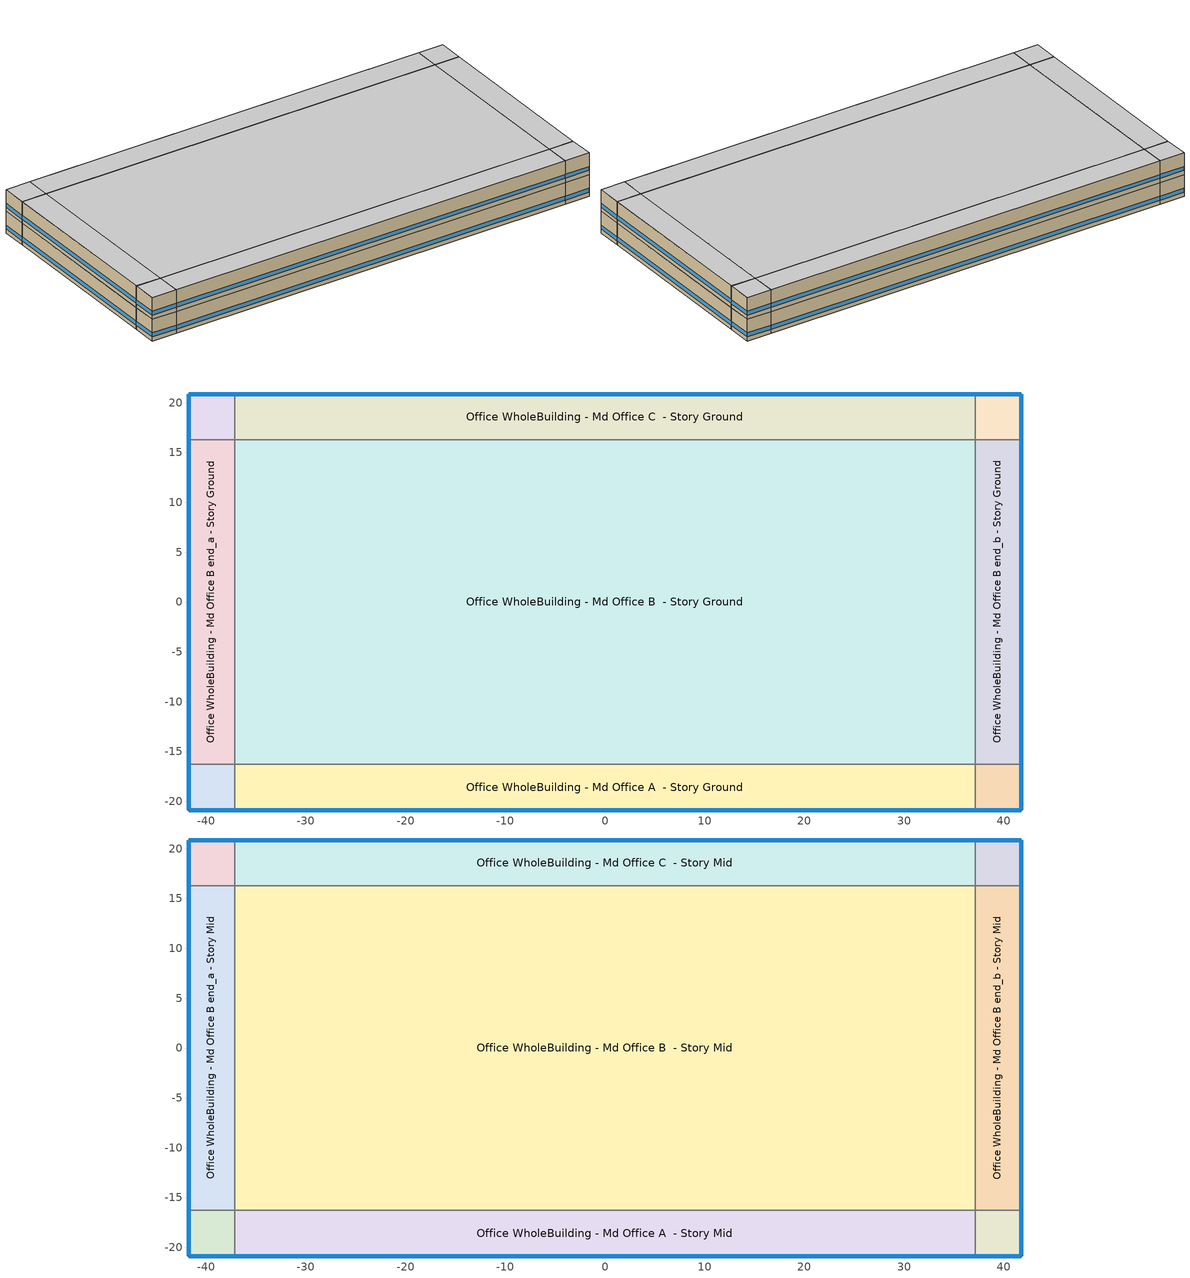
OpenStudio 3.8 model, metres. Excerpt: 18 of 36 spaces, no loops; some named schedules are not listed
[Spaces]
Office WholeBuilding - Md Office A end_a - Story Ground
 floor ground (Foundation F 126 Perim 914 Area 209): -41.74,-20.87 -41.74,-16.3 -37.16,-16.3 -37.16,-20.87 z0
 wall outside: -41.74,-16.3 -41.74,-20.87 -37.16,-20.87 z0:3.96
 wall to Office WholeBuilding - Md Office B end_a - Story Ground: -37.16,-16.3 -41.74,-16.3 z0:3.96
 wall to Office WholeBuilding - Md Office A  - Story Ground: -37.16,-20.87 -37.16,-16.3 z0:3.96
 window (Window U-0.56 SHGC 0.39): -41.74,-16.32 -41.74,-20.84 / -41.71,-20.87 -37.19,-20.87 z0.76:1.48
 ceiling adiabatic (Typical Interior Ceiling): -37.16,-20.87 -37.16,-16.3 -41.74,-16.3 -41.74,-20.87 z3.96
Office WholeBuilding - Md Office B end_a - Story Ground
 floor ground (Foundation F 126 Perim 3259 Area 14901): -41.74,-16.3 -41.74,16.3 -37.16,16.3 -37.16,-16.3 z0
 wall outside: -41.74,16.3 -41.74,-16.3 z0:3.96
 wall to Office WholeBuilding - Md Office C end_a - Story Ground: -37.16,16.3 -41.74,16.3 z0:3.96
 wall to Office WholeBuilding - Md Office B  - Story Ground: -37.16,-16.3 -37.16,16.3 z0:3.96
 window (Window U-0.56 SHGC 0.39): -41.74,16.27 -41.74,-16.27 z0.76:1.48
 ceiling adiabatic (Typical Interior Ceiling): -37.16,-16.3 -37.16,16.3 -41.74,16.3 -41.74,-16.3 z3.96
Office WholeBuilding - Md Office C end_a - Story Ground
 floor ground (Foundation F 126 Perim 914 Area 209): -41.74,16.3 -41.74,20.87 -37.16,20.87 -37.16,16.3 z0
 wall outside: -37.16,20.87 -41.74,20.87 -41.74,16.3 z0:3.96
 wall to Office WholeBuilding - Md Office C  - Story Ground: -37.16,16.3 -37.16,20.87 z0:3.96
 window (Window U-0.56 SHGC 0.39): -41.74,20.84 -41.74,16.32 / -37.19,20.87 -41.71,20.87 z0.76:1.48
 ceiling adiabatic (Typical Interior Ceiling): -37.16,16.3 -37.16,20.87 -41.74,20.87 -41.74,16.3 z3.96
Office WholeBuilding - Md Office A  - Story Ground
 floor ground (Foundation F 126 Perim 7433 Area 33983): -37.16,-20.87 -37.16,-16.3 37.16,-16.3 37.16,-20.87 z0
 wall outside: -37.16,-20.87 37.16,-20.87 z0:3.96
 wall to Office WholeBuilding - Md Office B  - Story Ground: 37.16,-16.3 -37.16,-16.3 z0:3.96
 wall to Office WholeBuilding - Md Office A end_b - Story Ground: 37.16,-20.87 37.16,-16.3 z0:3.96
 window (Window U-0.56 SHGC 0.39): -37.14,-20.87 37.14,-20.87 z0.76:1.48
 ceiling adiabatic (Typical Interior Ceiling): 37.16,-20.87 37.16,-16.3 -37.16,-16.3 -37.16,-20.87 z3.96
Office WholeBuilding - Md Office B  - Story Ground
 floor ground (Foundation F 126 Perim 0 Area 242256): -37.16,-16.3 -37.16,16.3 37.16,16.3 37.16,-16.3 z0
 wall to Office WholeBuilding - Md Office C  - Story Ground: 37.16,16.3 -37.16,16.3 z0:3.96
 wall to Office WholeBuilding - Md Office B end_b - Story Ground: 37.16,-16.3 37.16,16.3 z0:3.96
 ceiling adiabatic (Typical Interior Ceiling): 37.16,-16.3 37.16,16.3 -37.16,16.3 -37.16,-16.3 z3.96
Office WholeBuilding - Md Office C  - Story Ground
 floor ground (Foundation F 126 Perim 7433 Area 33983): -37.16,16.3 -37.16,20.87 37.16,20.87 37.16,16.3 z0
 wall outside: 37.16,20.87 -37.16,20.87 z0:3.96
 wall to Office WholeBuilding - Md Office C end_b - Story Ground: 37.16,16.3 37.16,20.87 z0:3.96
 window (Window U-0.56 SHGC 0.39): 37.14,20.87 -37.14,20.87 z0.76:1.48
 ceiling adiabatic (Typical Interior Ceiling): 37.16,16.3 37.16,20.87 -37.16,20.87 -37.16,16.3 z3.96
Office WholeBuilding - Md Office A end_b - Story Ground
 floor ground (Foundation F 126 Perim 914 Area 209): 37.16,-20.87 37.16,-16.3 41.74,-16.3 41.74,-20.87 z0
 wall outside: 37.16,-20.87 41.74,-20.87 41.74,-16.3 z0:3.96
 wall to Office WholeBuilding - Md Office B end_b - Story Ground: 41.74,-16.3 37.16,-16.3 z0:3.96
 window (Window U-0.56 SHGC 0.39): 37.19,-20.87 41.71,-20.87 / 41.74,-20.84 41.74,-16.32 z0.76:1.48
 ceiling adiabatic (Typical Interior Ceiling): 41.74,-20.87 41.74,-16.3 37.16,-16.3 37.16,-20.87 z3.96
Office WholeBuilding - Md Office B end_b - Story Ground
 floor ground (Foundation F 126 Perim 3259 Area 14901): 37.16,-16.3 37.16,16.3 41.74,16.3 41.74,-16.3 z0
 wall outside: 41.74,-16.3 41.74,16.3 z0:3.96
 wall to Office WholeBuilding - Md Office C end_b - Story Ground: 41.74,16.3 37.16,16.3 z0:3.96
 window (Window U-0.56 SHGC 0.39): 41.74,-16.27 41.74,16.27 z0.76:1.48
 ceiling adiabatic (Typical Interior Ceiling): 41.74,-16.3 41.74,16.3 37.16,16.3 37.16,-16.3 z3.96
Office WholeBuilding - Md Office C end_b - Story Ground
 floor ground (Foundation F 126 Perim 914 Area 209): 37.16,16.3 37.16,20.87 41.74,20.87 41.74,16.3 z0
 wall outside: 41.74,16.3 41.74,20.87 37.16,20.87 z0:3.96
 window (Window U-0.56 SHGC 0.39): 41.71,20.87 37.19,20.87 / 41.74,16.32 41.74,20.84 z0.76:1.48
 ceiling adiabatic (Typical Interior Ceiling): 41.74,16.3 41.74,20.87 37.16,20.87 37.16,16.3 z3.96
Office WholeBuilding - Md Office A end_a - Story Mid
 floor adiabatic (Typical Interior Floor): -41.74,-20.87 -41.74,-16.3 -37.16,-16.3 -37.16,-20.87 z3.96
 wall outside: -41.74,-16.3 -41.74,-20.87 -37.16,-20.87 z3.96:7.92
 wall to Office WholeBuilding - Md Office B end_a - Story Mid: -37.16,-16.3 -41.74,-16.3 z3.96:7.92
 wall to Office WholeBuilding - Md Office A  - Story Mid: -37.16,-20.87 -37.16,-16.3 z3.96:7.92
 window (Window U-0.56 SHGC 0.39): -41.74,-16.32 -41.74,-20.84 / -41.71,-20.87 -37.19,-20.87 z4.72:5.45
 ceiling adiabatic (Typical Interior Ceiling): -37.16,-20.87 -37.16,-16.3 -41.74,-16.3 -41.74,-20.87 z7.92
Office WholeBuilding - Md Office B end_a - Story Mid
 floor adiabatic (Typical Interior Floor): -41.74,-16.3 -41.74,16.3 -37.16,16.3 -37.16,-16.3 z3.96
 wall outside: -41.74,16.3 -41.74,-16.3 z3.96:7.92
 wall to Office WholeBuilding - Md Office C end_a - Story Mid: -37.16,16.3 -41.74,16.3 z3.96:7.92
 wall to Office WholeBuilding - Md Office B  - Story Mid: -37.16,-16.3 -37.16,16.3 z3.96:7.92
 window (Window U-0.56 SHGC 0.39): -41.74,16.27 -41.74,-16.27 z4.72:5.44
 ceiling adiabatic (Typical Interior Ceiling): -37.16,-16.3 -37.16,16.3 -41.74,16.3 -41.74,-16.3 z7.92
Office WholeBuilding - Md Office C end_a - Story Mid
 floor adiabatic (Typical Interior Floor): -41.74,16.3 -41.74,20.87 -37.16,20.87 -37.16,16.3 z3.96
 wall outside: -37.16,20.87 -41.74,20.87 -41.74,16.3 z3.96:7.92
 wall to Office WholeBuilding - Md Office C  - Story Mid: -37.16,16.3 -37.16,20.87 z3.96:7.92
 window (Window U-0.56 SHGC 0.39): -41.74,20.84 -41.74,16.32 / -37.19,20.87 -41.71,20.87 z4.72:5.45
 ceiling adiabatic (Typical Interior Ceiling): -37.16,16.3 -37.16,20.87 -41.74,20.87 -41.74,16.3 z7.92
Office WholeBuilding - Md Office A  - Story Mid
 floor adiabatic (Typical Interior Floor): -37.16,-20.87 -37.16,-16.3 37.16,-16.3 37.16,-20.87 z3.96
 wall outside: -37.16,-20.87 37.16,-20.87 z3.96:7.92
 wall to Office WholeBuilding - Md Office B  - Story Mid: 37.16,-16.3 -37.16,-16.3 z3.96:7.92
 wall to Office WholeBuilding - Md Office A end_b - Story Mid: 37.16,-20.87 37.16,-16.3 z3.96:7.92
 window (Window U-0.56 SHGC 0.39): -37.14,-20.87 37.14,-20.87 z4.72:5.44
 ceiling adiabatic (Typical Interior Ceiling): 37.16,-20.87 37.16,-16.3 -37.16,-16.3 -37.16,-20.87 z7.92
Office WholeBuilding - Md Office B  - Story Mid
 floor adiabatic (Typical Interior Floor): -37.16,-16.3 -37.16,16.3 37.16,16.3 37.16,-16.3 z3.96
 wall to Office WholeBuilding - Md Office C  - Story Mid: 37.16,16.3 -37.16,16.3 z3.96:7.92
 wall to Office WholeBuilding - Md Office B end_b - Story Mid: 37.16,-16.3 37.16,16.3 z3.96:7.92
 ceiling adiabatic (Typical Interior Ceiling): 37.16,-16.3 37.16,16.3 -37.16,16.3 -37.16,-16.3 z7.92
Office WholeBuilding - Md Office C  - Story Mid
 floor adiabatic (Typical Interior Floor): -37.16,16.3 -37.16,20.87 37.16,20.87 37.16,16.3 z3.96
 wall outside: 37.16,20.87 -37.16,20.87 z3.96:7.92
 wall to Office WholeBuilding - Md Office C end_b - Story Mid: 37.16,16.3 37.16,20.87 z3.96:7.92
 window (Window U-0.56 SHGC 0.39): 37.14,20.87 -37.14,20.87 z4.72:5.44
 ceiling adiabatic (Typical Interior Ceiling): 37.16,16.3 37.16,20.87 -37.16,20.87 -37.16,16.3 z7.92
Office WholeBuilding - Md Office A end_b - Story Mid
 floor adiabatic (Typical Interior Floor): 37.16,-20.87 37.16,-16.3 41.74,-16.3 41.74,-20.87 z3.96
 wall outside: 37.16,-20.87 41.74,-20.87 41.74,-16.3 z3.96:7.92
 wall to Office WholeBuilding - Md Office B end_b - Story Mid: 41.74,-16.3 37.16,-16.3 z3.96:7.92
 window (Window U-0.56 SHGC 0.39): 37.19,-20.87 41.71,-20.87 / 41.74,-20.84 41.74,-16.32 z4.72:5.45
 ceiling adiabatic (Typical Interior Ceiling): 41.74,-20.87 41.74,-16.3 37.16,-16.3 37.16,-20.87 z7.92
Office WholeBuilding - Md Office B end_b - Story Mid
 floor adiabatic (Typical Interior Floor): 37.16,-16.3 37.16,16.3 41.74,16.3 41.74,-16.3 z3.96
 wall outside: 41.74,-16.3 41.74,16.3 z3.96:7.92
 wall to Office WholeBuilding - Md Office C end_b - Story Mid: 41.74,16.3 37.16,16.3 z3.96:7.92
 window (Window U-0.56 SHGC 0.39): 41.74,-16.27 41.74,16.27 z4.72:5.44
 ceiling adiabatic (Typical Interior Ceiling): 41.74,-16.3 41.74,16.3 37.16,16.3 37.16,-16.3 z7.92
Office WholeBuilding - Md Office C end_b - Story Mid
 floor adiabatic (Typical Interior Floor): 37.16,16.3 37.16,20.87 41.74,20.87 41.74,16.3 z3.96
 wall outside: 41.74,16.3 41.74,20.87 37.16,20.87 z3.96:7.92
 window (Window U-0.56 SHGC 0.39): 41.71,20.87 37.19,20.87 / 41.74,16.32 41.74,20.84 z4.72:5.45
 ceiling adiabatic (Typical Interior Ceiling): 41.74,16.3 41.74,20.87 37.16,20.87 37.16,16.3 z7.92
[Site]
Greenville Greenvil_SC_USA: Latitude {deg}=34.9; Longitude {deg}=-82.22; Time Zone {hr}=-5; Elevation {m}=296; Terrain=City
[Site:WaterMainsTemperature]
Calculation Method=Correlation; Annual Average Outdoor Air Temperature {C}=16.2892; Maximum Difference In Monthly Average Outdoor Air Temperatures {deltaC}=21.78
[SizingPeriod:DesignDay] Barometric Pressure {Pa}=97819; Rain Indicator=No; Snow Indicator=No; Day of Month=21; Daylight Saving Time Indicator=No; Humidity Condition Type=Wetbulb; Dry-Bulb Temperature Range Modifier Type=DefaultMultipliers
Name | Maximum Dry-Bulb Temperature {C} | Daily Dry-Bulb Temperature Range {deltaC} | Wind Speed {m/s} | Wind Direction {deg} | Month | Day Type | Wetbulb or DewPoint at Maximum Dry-Bulb {C} | Solar Model Indicator | ASHRAE Clear Sky Optical Depth for Beam Irradiance | ASHRAE Clear Sky Optical Depth for Diffuse Irradiance | Sky Clearness
Greenville Greenvil Ann Clg .4% Condns DB=>MWB 1 | 34.7 | 10.7 | 3.6 | 230 | 7 | SummerDesignDay | 23.2 | ASHRAETau | 0.455 | 2.141
Greenville Greenvil Ann Clg .4% Condns WB=>MDB 1 | 31.1 | 10.7 | 3.6 | 230 | 7 | SummerDesignDay | 25.1 | ASHRAETau | 0.455 | 2.141
Greenville Greenvil Ann Htg 99.6% Condns DB 1 | -6 | 0 | 2.5 | 30 | 1 | WinterDesignDay | -6 | ASHRAEClearSky |  |  | 0
Greenville Greenvil August .4% Condns DB=>MCWB 1 | 36.9 | 10.2 | 3.6 | 230 | 8 | SummerDesignDay | 23.3 | ASHRAETau | 0.441 | 2.204
[ClimateZones]
Climate Zone Institution Name 1=ASHRAE; Climate Zone Document Name 1=ANSI/ASHRAE Standard 169; Climate Zone Document Year 1=2006; Climate Zone Value 1=ASHRAE 169-2013-3A
[Building]
ComStock 90.1-2004|MediumOffice: North Axis {deg}=225; Default Construction Set=ComStock 90.1-2004 - Office - ASHRAE 169-2013-3A; Default Schedule Set=Building Default Schedule Set; Standards Building Type=Office
[Site:GroundTemperature:FCfactorMethod]
January Ground Temperature {C}=16; February Ground Temperature {C}=11.9; March Ground Temperature {C}=7.7; April Ground Temperature {C}=4; May Ground Temperature {C}=7.9; June Ground Temperature {C}=13.8; July Ground Temperature {C}=17.2; August Ground Temperature {C}=20.8; September Ground Temperature {C}=24.8; October Ground Temperature {C}=26.1; November Ground Temperature {C}=26.5; December Ground Temperature {C}=22.5
[Construction:FfactorGroundFloor] F-Factor {W/m-K}=1.26344
Name | Area {m2} | PerimeterExposed {m}
Foundation F 126 Perim 3259 Area 14901 | 149.013 | 32.5925
Foundation F 126 Perim 7433 Area 33983 | 339.832 | 74.3289
Foundation F 126 Perim 0 Area 242256 | 2422.56 | 0
Foundation F 126 Perim 914 Area 209 | 20.9032 | 9.144
[DefaultConstructionSet]
ComStock 90.1-2004 - Office - ASHRAE 169-2013-3A: Default Exterior Surface Constructions=Default Surface Constructions 1; Default Interior Surface Constructions=Default Surface Constructions 2; Default Ground Contact Surface Constructions=Default Surface Constructions 3; Default Exterior SubSurface Constructions=Default Sub Surface Constructions 1; Default Interior SubSurface Constructions=Default Sub Surface Constructions 2; Interior Partition Construction=Typical Interior Partition
[DefaultSurfaceConstructions]
Name | Floor Construction | Wall Construction | Roof Ceiling Construction
Default Surface Constructions 1 | Typical Insulated Exterior Mass Floor R-9.35 | Typical Insulated Steel Framed Exterior Wall R-8.06 | Typical IEAD Roof R-15.87
Default Surface Constructions 2 | Typical Interior Floor | Typical Interior Wall | Typical Interior Ceiling
Default Surface Constructions 3 | Typical Insulated Carpeted 6in Slab Floor | Typical Insulated Basement Mass Wall
[Construction]
Typical Insulated Exterior Mass Floor R-9.35: Typical Insulation R-6.78, 4 in. Normalweight Concrete Floor, Typical Carpet Pad
Typical IEAD Roof R-15.87: Roof Membrane, Typical Insulation R-14.76, Metal Roof Surface
Typical Interior Floor: 100mm Normalweight concrete floor, CP02 CARPET PAD
Typical Interior Wall: G01 13mm gypsum board, G01 13mm gypsum board
Typical Interior Ceiling: CP02 CARPET PAD, 100mm Normalweight concrete floor
Typical Insulated Carpeted 6in Slab Floor: 6 in. Normalweight Concrete Floor, Typical Carpet Pad
Typical Insulated Basement Mass Wall: 8 in. Concrete Block Basement Wall
U 0.57 SHGC 0.25 Dbl Ref-C-H Clr 6mm/6mm Air: REF C CLEAR HI 6MM, AIR 6MM, CLEAR 6MM
Typical Insulated Metal Door R-1.43: F08 Metal surface, Typical Insulation R-0.58
Typical Overhead Door R-0.86: Typical Insulation R-0.01
U 1.17 SHGC 0.39 Simple Glazing Skylight U-1.17 SHGC 0.0: U 1.17 SHGC 0.39 Simple Glazing U-1.17 SHGC 0.0
Typical Interior Window: Clear 3mm
Typical Interior Door; Typical Interior Partition: G05 25mm wood
Typical Insulated Steel Framed Exterior Wall R-8.06: 25mm Stucco, 5/8 in. Gypsum Board, Typical Insulation R-5.89, 5/8 in. Gypsum Board
InteriorFurnishings 1: Std Wood 6inch 1
Window U-0.56 SHGC 0.39: Simple Glazing Double - LowE - Clear - Aluminum
[Material:NoMass] Roughness=Smooth; Thermal Absorptance=0.9; Solar Absorptance=0.7
Name | Thermal Resistance {m2-K/W} | Visible Absorptance
Typical Insulation R-6.78 | 1.19347 | 0.7
Typical Carpet Pad; CP02 CARPET PAD | 0.21648 | 0.8
Typical Insulation R-14.76 | 2.59864 | 0.7
Typical Insulation R-0.58 | 0.101875 | 0.7
Typical Insulation R-0.01 | 0.001 | 0.7
Typical Insulation R-5.89 | 1.03652 | 0.7
[Material] Thermal Absorptance=0.9
Name | Roughness | Thickness {m} | Conductivity {W/m-K} | Density {kg/m3} | Specific Heat {J/kg-K} | Solar Absorptance | Visible Absorptance
4 in. Normalweight Concrete Floor | MediumRough | 0.1016 | 2.31 | 2322 | 832 | 0.7 | 0.7
Roof Membrane | VeryRough | 0.0095 | 0.16 | 1121.29 | 1460 | 0.7 | 0.7
Metal Roof Surface; F08 Metal surface | Smooth | 0.0008 | 45.28 | 7824 | 500 | 0.7 | 0.7
100mm Normalweight concrete floor | MediumRough | 0.1016 | 2.31045 | 2322 | 832.557 | 0.7 | 0.7
G01 13mm gypsum board | Smooth | 0.0127 | 0.160031 | 800.001 | 1090.73 | 0.7 | 0.5
6 in. Normalweight Concrete Floor | MediumRough | 0.1524 | 2.31 | 2322 | 832 | 0.7 | 0.7
8 in. Concrete Block Basement Wall | MediumRough | 0.2032 | 1.326 | 1842 | 912 | 0.7 | 0.7
G05 25mm wood | MediumSmooth | 0.0254 | 0.15 | 608 | 1630 | 0.5 | 0.5
25mm Stucco | Smooth | 0.0254 | 0.72 | 1856 | 840 | 0.7 | 0.7
5/8 in. Gypsum Board | MediumSmooth | 0.0159 | 0.16 | 800 | 1090 | 0.7 | 0.7
Std Wood 6inch 1 | MediumSmooth | 0.15 | 0.12 | 540 | 1210 | 0.7 | 0.7
[DefaultSubSurfaceConstructions]
Name | Fixed Window Construction | Operable Window Construction | Door Construction | Glass Door Construction | Overhead Door Construction | Skylight Construction | Tubular Daylight Dome Construction | Tubular Daylight Diffuser Construction
Default Sub Surface Constructions 1 | U 0.57 SHGC 0.25 Dbl Ref-C-H Clr 6mm/6mm Air | U 0.57 SHGC 0.25 Dbl Ref-C-H Clr 6mm/6mm Air | Typical Insulated Metal Door R-1.43 | U 0.57 SHGC 0.25 Dbl Ref-C-H Clr 6mm/6mm Air | Typical Overhead Door R-0.86 | U 1.17 SHGC 0.39 Simple Glazing Skylight U-1.17 SHGC 0.0 | Typical Interior Window | Typical Interior Window
Default Sub Surface Constructions 2 | Typical Interior Window | Typical Interior Window | Typical Interior Door
[WindowMaterial:Glazing] Optical Data Type=SpectralAverage; Infrared Transmittance at Normal Incidence=0; Front Side Infrared Hemispherical Emissivity=0.84; Conductivity {W/m-K}=0.9; Dirt Correction Factor for Solar and Visible Transmittance=1; Solar Diffusing=No
Name | Thickness {m} | Solar Transmittance at Normal Incidence | Front Side Solar Reflectance at Normal Incidence | Back Side Solar Reflectance at Normal Incidence | Visible Transmittance at Normal Incidence | Front Side Visible Reflectance at Normal Incidence | Back Side Visible Reflectance at Normal Incidence | Back Side Infrared Hemispherical Emissivity
REF C CLEAR HI 6MM | 0.006 | 0.2 | 0.16 | 0.39 | 0.22 | 0.17 | 0.35 | 0.55
CLEAR 6MM | 0.006 | 0.775 | 0.071 | 0.071 | 0.881 | 0.08 | 0.08 | 0.84
Clear 3mm | 0.003 | 0.837 | 0.075 | 0.075 | 0.898 | 0.081 | 0.081 | 0.84
[WindowMaterial:Gas]
AIR 6MM: Gas Type=Air; Thickness {m}=0.0063
[WindowMaterial:SimpleGlazingSystem]
Name | U-Factor {W/m2-K} | Solar Heat Gain Coefficient | Visible Transmittance
U 1.17 SHGC 0.39 Simple Glazing U-1.17 SHGC 0.0 | 6.64357 | 0.39 | 0.23
Simple Glazing Double - LowE - Clear - Aluminum | 3.17415 | 0.386 | 0.591
[SpaceType]
Office WholeBuilding - Md Office - ComStock 90.1-2004: Default Schedule Set=Office WholeBuilding - Md Office Schedule Set; Design Specification Outdoor Air Object=Office WholeBuilding - Md Office Ventilation; Standards Building Type=Office; Standards Space Type=WholeBuilding - Md Office
[BuildingStory] Nominal Floor to Floor Height {m}=3.9624
Name | Nominal Z Coordinate {m}
Story Ground | 0
Story Mid | 3.9624
[Space] Space Type=Office WholeBuilding - Md Office - ComStock 90.1-2004
Name | Building Story | Thermal Zone
Office WholeBuilding - Md Office A end_a - Story Ground | Story Ground | Zone Office WholeBuilding - Md Office A end_a - Story Ground
Office WholeBuilding - Md Office B end_a - Story Ground | Story Ground | Zone Office WholeBuilding - Md Office B end_a - Story Ground
Office WholeBuilding - Md Office C end_a - Story Ground | Story Ground | Zone Office WholeBuilding - Md Office C end_a - Story Ground
Office WholeBuilding - Md Office A  - Story Ground | Story Ground | Zone Office WholeBuilding - Md Office A  - Story Ground
Office WholeBuilding - Md Office B  - Story Ground | Story Ground | Zone Office WholeBuilding - Md Office B  - Story Ground
Office WholeBuilding - Md Office C  - Story Ground | Story Ground | Zone Office WholeBuilding - Md Office C  - Story Ground
Office WholeBuilding - Md Office A end_b - Story Ground | Story Ground | Zone Office WholeBuilding - Md Office A end_b - Story Ground
Office WholeBuilding - Md Office B end_b - Story Ground | Story Ground | Zone Office WholeBuilding - Md Office B end_b - Story Ground
Office WholeBuilding - Md Office C end_b - Story Ground | Story Ground | Zone Office WholeBuilding - Md Office C end_b - Story Ground
Office WholeBuilding - Md Office A end_a - Story Mid | Story Mid | Zone Office WholeBuilding - Md Office A end_a - Story Mid
Office WholeBuilding - Md Office B end_a - Story Mid | Story Mid | Zone Office WholeBuilding - Md Office B end_a - Story Mid
Office WholeBuilding - Md Office C end_a - Story Mid | Story Mid | Zone Office WholeBuilding - Md Office C end_a - Story Mid
Office WholeBuilding - Md Office A  - Story Mid | Story Mid | Zone Office WholeBuilding - Md Office A  - Story Mid
Office WholeBuilding - Md Office B  - Story Mid | Story Mid | Zone Office WholeBuilding - Md Office B  - Story Mid
Office WholeBuilding - Md Office C  - Story Mid | Story Mid | Zone Office WholeBuilding - Md Office C  - Story Mid
Office WholeBuilding - Md Office A end_b - Story Mid | Story Mid | Zone Office WholeBuilding - Md Office A end_b - Story Mid
Office WholeBuilding - Md Office B end_b - Story Mid | Story Mid | Zone Office WholeBuilding - Md Office B end_b - Story Mid
Office WholeBuilding - Md Office C end_b - Story Mid | Story Mid | Zone Office WholeBuilding - Md Office C end_b - Story Mid
[ThermalZone] Multiplier=1; Use Ideal Air Loads=No
Name | Thermostat
Zone Office WholeBuilding - Md Office A end_a - Story Ground | Office WholeBuilding - Md Office - ComStock 90.1-2004 Thermostat 4
Zone Office WholeBuilding - Md Office B end_a - Story Ground | Office WholeBuilding - Md Office - ComStock 90.1-2004 Thermostat 16
Zone Office WholeBuilding - Md Office C end_a - Story Ground | Office WholeBuilding - Md Office - ComStock 90.1-2004 Thermostat 28
Zone Office WholeBuilding - Md Office A  - Story Ground | Office WholeBuilding - Md Office - ComStock 90.1-2004 Thermostat
Zone Office WholeBuilding - Md Office B  - Story Ground | Office WholeBuilding - Md Office - ComStock 90.1-2004 Thermostat 12
Zone Office WholeBuilding - Md Office C  - Story Ground | Office WholeBuilding - Md Office - ComStock 90.1-2004 Thermostat 24
Zone Office WholeBuilding - Md Office A end_b - Story Ground | Office WholeBuilding - Md Office - ComStock 90.1-2004 Thermostat 8
Zone Office WholeBuilding - Md Office B end_b - Story Ground | Office WholeBuilding - Md Office - ComStock 90.1-2004 Thermostat 20
Zone Office WholeBuilding - Md Office C end_b - Story Ground | Office WholeBuilding - Md Office - ComStock 90.1-2004 Thermostat 32
Zone Office WholeBuilding - Md Office A end_a - Story Mid | Office WholeBuilding - Md Office - ComStock 90.1-2004 Thermostat 5
Zone Office WholeBuilding - Md Office B end_a - Story Mid | Office WholeBuilding - Md Office - ComStock 90.1-2004 Thermostat 17
Zone Office WholeBuilding - Md Office C end_a - Story Mid | Office WholeBuilding - Md Office - ComStock 90.1-2004 Thermostat 29
Zone Office WholeBuilding - Md Office A  - Story Mid | Office WholeBuilding - Md Office - ComStock 90.1-2004 Thermostat 1
Zone Office WholeBuilding - Md Office B  - Story Mid | Office WholeBuilding - Md Office - ComStock 90.1-2004 Thermostat 13
Zone Office WholeBuilding - Md Office C  - Story Mid | Office WholeBuilding - Md Office - ComStock 90.1-2004 Thermostat 25
Zone Office WholeBuilding - Md Office A end_b - Story Mid | Office WholeBuilding - Md Office - ComStock 90.1-2004 Thermostat 9
Zone Office WholeBuilding - Md Office B end_b - Story Mid | Office WholeBuilding - Md Office - ComStock 90.1-2004 Thermostat 21
Zone Office WholeBuilding - Md Office C end_b - Story Mid | Office WholeBuilding - Md Office - ComStock 90.1-2004 Thermostat 33
[People:Definition]
Office WholeBuilding - Md Office People Definition: Number of People Calculation Method=People/Area; People per Space Floor Area {person/m2}=0.0538196; Fraction Radiant=0.3
[People]
Office WholeBuilding - Md Office People: People Definition=Office WholeBuilding - Md Office People Definition; Space or SpaceType=Office WholeBuilding - Md Office - ComStock 90.1-2004; Work Efficiency Schedule=Work Efficiency Schedule; Clothing Insulation Schedule=Clothing Schedule; Air Velocity Schedule=Air Velocity Schedule; Multiplier=1
[Lights:Definition] Design Level Calculation Method=Watts/Area; Fraction Visible=0.2; Return Air Fraction=0
Name | Watts per Space Floor Area {W/m2} | Fraction Radiant
Office WholeBuilding - Md Office - ComStock 90.1-2004 General Lights Definition | 5.0993 | 0.31
Office WholeBuilding - Md Office - ComStock 90.1-2004 Wall Wash Lights Definition | 3.64317 | 0.125
[ElectricEquipment:Definition]
Name | Design Level Calculation Method | Watts per Space Floor Area {W/m2} | Fraction Latent | Fraction Radiant | Fraction Lost | Design Level {W}
Office WholeBuilding - Md Office Elec Equip Definition | Watts/Area | 8.07293 | 0 | 0.5 | 0
Elevator Lift Motor | EquipmentLevel |  | 0 | 0 | 1 | 16055
Elevator Fan | EquipmentLevel |  |  | 0.5 |  | 74.7252
Elevator Lights | EquipmentLevel |  |  | 0.5 |  | 88.9586
[ElectricEquipment]
Name | Electric Equipment Definition | Space or SpaceType | Schedule | Multiplier
Office WholeBuilding - Md Office Elec Equip | Office WholeBuilding - Md Office Elec Equip Definition | Office WholeBuilding - Md Office - ComStock 90.1-2004 | Office BLDG_EQUIP_EndUseData BPR Adjusted
5 Elevator Lift Motors | Elevator Lift Motor | Office WholeBuilding - Md Office B  - Story Ground | Elevator Schedule 1 | 5
5 Elevator Fans | Elevator Fan | Office WholeBuilding - Md Office B  - Story Ground | Elevator Schedule 3 | 5
5 Elevator Lights | Elevator Lights | Office WholeBuilding - Md Office B  - Story Ground | Elevator Schedule 2 | 5
[DesignSpecification:OutdoorAir]
Office WholeBuilding - Md Office Ventilation: Outdoor Air Method=Sum; Outdoor Air Flow per Floor Area {m3/s-m2}=0.000508
[DefaultScheduleSet]
Name | Number of People Schedule | People Activity Level Schedule | Lighting Schedule | Electric Equipment Schedule | Infiltration Schedule | Hours of Operation Schedule
Office WholeBuilding - Md Office Schedule Set | OfficeMedium BLDG_OCC_SCH | OfficeMedium ACTIVITY_SCH | Office BLDG_LIGHT_EndUseData | Office BLDG_EQUIP_EndUseData | OfficeMedium INFIL_SCH_PNNL
Building Default Schedule Set |  |  |  |  |  | Building Hours of Operation NonResidential
[Exterior:Lights:Definition]
Name | Design Level {W}
Parking Areas and Drives Def (W/ft^2) | 0.0414577
Building Facades Def (W/ft^2) | 0.2
Main Entries Def (W/ft) | 30
Other Doors Def (W/ft) | 20
[Exterior:Lights] Control Option=AstronomicalClock
Name | Exterior Lights Definition | Schedule | Multiplier
Parking Areas and Drives | Parking Areas and Drives Def (W/ft^2) | Always On Discrete | 243000
Building Facades | Building Facades Def (W/ft^2) | Schedule Ruleset 1 | 10680.6
Main Entries | Main Entries Def (W/ft) | Always On Discrete | 30
Other Doors | Other Doors Def (W/ft) | Always On Discrete | 45
[ThermostatSetpoint:DualSetpoint] Heating Setpoint Temperature Schedule=OfficeMedium HTGSETP_SCH_PACU_VAV_bot; Cooling Setpoint Temperature Schedule=OfficeMedium CLGSETP_SCH_NO_SETBACK
Office WholeBuilding - Md Office - ComStock 90.1-2004 Thermostat; Office WholeBuilding - Md Office - ComStock 90.1-2004 Thermostat 1; Office WholeBuilding - Md Office - ComStock 90.1-2004 Thermostat 4; Office WholeBuilding - Md Office - ComStock 90.1-2004 Thermostat 5; Office WholeBuilding - Md Office - ComStock 90.1-2004 Thermostat 8; Office WholeBuilding - Md Office - ComStock 90.1-2004 Thermostat 9; Office WholeBuilding - Md Office - ComStock 90.1-2004 Thermostat 12; Office WholeBuilding - Md Office - ComStock 90.1-2004 Thermostat 13; Office WholeBuilding - Md Office - ComStock 90.1-2004 Thermostat 16; Office WholeBuilding - Md Office - ComStock 90.1-2004 Thermostat 17; Office WholeBuilding - Md Office - ComStock 90.1-2004 Thermostat 20; Office WholeBuilding - Md Office - ComStock 90.1-2004 Thermostat 21; Office WholeBuilding - Md Office - ComStock 90.1-2004 Thermostat 24; Office WholeBuilding - Md Office - ComStock 90.1-2004 Thermostat 25; Office WholeBuilding - Md Office - ComStock 90.1-2004 Thermostat 28; Office WholeBuilding - Md Office - ComStock 90.1-2004 Thermostat 29; Office WholeBuilding - Md Office - ComStock 90.1-2004 Thermostat 32; Office WholeBuilding - Md Office - ComStock 90.1-2004 Thermostat 33
[InternalMass:Definition]
Internal Mass Definition 2: Construction=InteriorFurnishings 1; Design Level Calculation Method=SurfaceArea/Area; Surface Area per Space Floor Area=2
[InternalMass] Internal Mass Definition=Internal Mass Definition 2; Multiplier=1
Name | Space or SpaceType
Office WholeBuilding - Md Office C end_a - Story Mid Mass | Office WholeBuilding - Md Office C end_a - Story Mid
Office WholeBuilding - Md Office B end_b - Story Ground Mass | Office WholeBuilding - Md Office B end_b - Story Ground
Office WholeBuilding - Md Office B  - Story Mid Mass | Office WholeBuilding - Md Office B  - Story Mid
Office WholeBuilding - Md Office A  - Story Mid Mass | Office WholeBuilding - Md Office A  - Story Mid
Office WholeBuilding - Md Office C  - Story Ground Mass | Office WholeBuilding - Md Office C  - Story Ground
Office WholeBuilding - Md Office B  - Story Ground Mass | Office WholeBuilding - Md Office B  - Story Ground
Office WholeBuilding - Md Office B end_a - Story Ground Mass | Office WholeBuilding - Md Office B end_a - Story Ground
Office WholeBuilding - Md Office A end_b - Story Mid Mass | Office WholeBuilding - Md Office A end_b - Story Mid
Office WholeBuilding - Md Office A  - Story Ground Mass | Office WholeBuilding - Md Office A  - Story Ground
Office WholeBuilding - Md Office A end_a - Story Ground Mass | Office WholeBuilding - Md Office A end_a - Story Ground
Office WholeBuilding - Md Office A end_a - Story Mid Mass | Office WholeBuilding - Md Office A end_a - Story Mid
Office WholeBuilding - Md Office C  - Story Mid Mass | Office WholeBuilding - Md Office C  - Story Mid
Office WholeBuilding - Md Office C end_b - Story Mid Mass | Office WholeBuilding - Md Office C end_b - Story Mid
Office WholeBuilding - Md Office B end_b - Story Mid Mass | Office WholeBuilding - Md Office B end_b - Story Mid
Office WholeBuilding - Md Office C end_a - Story Ground Mass | Office WholeBuilding - Md Office C end_a - Story Ground
Office WholeBuilding - Md Office B end_a - Story Mid Mass | Office WholeBuilding - Md Office B end_a - Story Mid
Office WholeBuilding - Md Office A end_b - Story Ground Mass | Office WholeBuilding - Md Office A end_b - Story Ground
Office WholeBuilding - Md Office C end_b - Story Ground Mass | Office WholeBuilding - Md Office C end_b - Story Ground
[Lights] Space or SpaceType=Office WholeBuilding - Md Office - ComStock 90.1-2004; Schedule=Office BLDG_LIGHT_EndUseData BPR Adjusted; Fraction Replaceable=1
Name | Lights Definition
Office WholeBuilding - Md Office - ComStock 90.1-2004 General Lighting | Office WholeBuilding - Md Office - ComStock 90.1-2004 General Lights Definition
Office WholeBuilding - Md Office - ComStock 90.1-2004 Wall Wash Lighting | Office WholeBuilding - Md Office - ComStock 90.1-2004 Wall Wash Lights Definition
[SpaceInfiltration:DesignFlowRate] Design Flow Rate Calculation Method=Flow/ExteriorArea; Flow per Exterior Surface Area {m3/s-m2}=0.00123985; Velocity Term Coefficient=0
Name | Space or SpaceType | Schedule | Constant Term Coefficient | Temperature Term Coefficient | Velocity Squared Term Coefficient
Office WholeBuilding - Md Office C end_a - Story Mid HVAC On Infiltration | Office WholeBuilding - Md Office C end_a - Story Mid | Infiltration HVAC On Schedule | -0.0451 | 0.0046 | 0.0327
Office WholeBuilding - Md Office C end_a - Story Mid HVAC Off Infiltration | Office WholeBuilding - Md Office C end_a - Story Mid | Infiltration HVAC Off Schedule | 0 | 0.0173 | 0.0398
Office WholeBuilding - Md Office B end_b - Story Ground HVAC On Infiltration | Office WholeBuilding - Md Office B end_b - Story Ground | Infiltration HVAC On Schedule | -0.0451 | 0.0046 | 0.0327
Office WholeBuilding - Md Office B end_b - Story Ground HVAC Off Infiltration | Office WholeBuilding - Md Office B end_b - Story Ground | Infiltration HVAC Off Schedule | 0 | 0.0173 | 0.0398
Office WholeBuilding - Md Office A  - Story Mid HVAC On Infiltration | Office WholeBuilding - Md Office A  - Story Mid | Infiltration HVAC On Schedule | -0.0451 | 0.0046 | 0.0327
Office WholeBuilding - Md Office A  - Story Mid HVAC Off Infiltration | Office WholeBuilding - Md Office A  - Story Mid | Infiltration HVAC Off Schedule | 0 | 0.0173 | 0.0398
Office WholeBuilding - Md Office C  - Story Ground HVAC On Infiltration | Office WholeBuilding - Md Office C  - Story Ground | Infiltration HVAC On Schedule | -0.0451 | 0.0046 | 0.0327
Office WholeBuilding - Md Office C  - Story Ground HVAC Off Infiltration | Office WholeBuilding - Md Office C  - Story Ground | Infiltration HVAC Off Schedule | 0 | 0.0173 | 0.0398
Office WholeBuilding - Md Office B end_a - Story Ground HVAC On Infiltration | Office WholeBuilding - Md Office B end_a - Story Ground | Infiltration HVAC On Schedule | -0.0451 | 0.0046 | 0.0327
Office WholeBuilding - Md Office B end_a - Story Ground HVAC Off Infiltration | Office WholeBuilding - Md Office B end_a - Story Ground | Infiltration HVAC Off Schedule | 0 | 0.0173 | 0.0398
Office WholeBuilding - Md Office A end_b - Story Mid HVAC On Infiltration | Office WholeBuilding - Md Office A end_b - Story Mid | Infiltration HVAC On Schedule | -0.0451 | 0.0046 | 0.0327
Office WholeBuilding - Md Office A end_b - Story Mid HVAC Off Infiltration | Office WholeBuilding - Md Office A end_b - Story Mid | Infiltration HVAC Off Schedule | 0 | 0.0173 | 0.0398
Office WholeBuilding - Md Office A  - Story Ground HVAC On Infiltration | Office WholeBuilding - Md Office A  - Story Ground | Infiltration HVAC On Schedule | -0.0451 | 0.0046 | 0.0327
Office WholeBuilding - Md Office A  - Story Ground HVAC Off Infiltration | Office WholeBuilding - Md Office A  - Story Ground | Infiltration HVAC Off Schedule | 0 | 0.0173 | 0.0398
Office WholeBuilding - Md Office A end_a - Story Ground HVAC On Infiltration | Office WholeBuilding - Md Office A end_a - Story Ground | Infiltration HVAC On Schedule | -0.0451 | 0.0046 | 0.0327
Office WholeBuilding - Md Office A end_a - Story Ground HVAC Off Infiltration | Office WholeBuilding - Md Office A end_a - Story Ground | Infiltration HVAC Off Schedule | 0 | 0.0173 | 0.0398
Office WholeBuilding - Md Office A end_a - Story Mid HVAC On Infiltration | Office WholeBuilding - Md Office A end_a - Story Mid | Infiltration HVAC On Schedule | -0.0451 | 0.0046 | 0.0327
Office WholeBuilding - Md Office A end_a - Story Mid HVAC Off Infiltration | Office WholeBuilding - Md Office A end_a - Story Mid | Infiltration HVAC Off Schedule | 0 | 0.0173 | 0.0398
Office WholeBuilding - Md Office C  - Story Mid HVAC On Infiltration | Office WholeBuilding - Md Office C  - Story Mid | Infiltration HVAC On Schedule | -0.0451 | 0.0046 | 0.0327
Office WholeBuilding - Md Office C  - Story Mid HVAC Off Infiltration | Office WholeBuilding - Md Office C  - Story Mid | Infiltration HVAC Off Schedule | 0 | 0.0173 | 0.0398
Office WholeBuilding - Md Office C end_b - Story Mid HVAC On Infiltration | Office WholeBuilding - Md Office C end_b - Story Mid | Infiltration HVAC On Schedule | -0.0451 | 0.0046 | 0.0327
Office WholeBuilding - Md Office C end_b - Story Mid HVAC Off Infiltration | Office WholeBuilding - Md Office C end_b - Story Mid | Infiltration HVAC Off Schedule | 0 | 0.0173 | 0.0398
Office WholeBuilding - Md Office B end_b - Story Mid HVAC On Infiltration | Office WholeBuilding - Md Office B end_b - Story Mid | Infiltration HVAC On Schedule | -0.0451 | 0.0046 | 0.0327
Office WholeBuilding - Md Office B end_b - Story Mid HVAC Off Infiltration | Office WholeBuilding - Md Office B end_b - Story Mid | Infiltration HVAC Off Schedule | 0 | 0.0173 | 0.0398
Office WholeBuilding - Md Office C end_a - Story Ground HVAC On Infiltration | Office WholeBuilding - Md Office C end_a - Story Ground | Infiltration HVAC On Schedule | -0.0451 | 0.0046 | 0.0327
Office WholeBuilding - Md Office C end_a - Story Ground HVAC Off Infiltration | Office WholeBuilding - Md Office C end_a - Story Ground | Infiltration HVAC Off Schedule | 0 | 0.0173 | 0.0398
Office WholeBuilding - Md Office B end_a - Story Mid HVAC On Infiltration | Office WholeBuilding - Md Office B end_a - Story Mid | Infiltration HVAC On Schedule | -0.0451 | 0.0046 | 0.0327
Office WholeBuilding - Md Office B end_a - Story Mid HVAC Off Infiltration | Office WholeBuilding - Md Office B end_a - Story Mid | Infiltration HVAC Off Schedule | 0 | 0.0173 | 0.0398
Office WholeBuilding - Md Office A end_b - Story Ground HVAC On Infiltration | Office WholeBuilding - Md Office A end_b - Story Ground | Infiltration HVAC On Schedule | -0.0451 | 0.0046 | 0.0327
Office WholeBuilding - Md Office A end_b - Story Ground HVAC Off Infiltration | Office WholeBuilding - Md Office A end_b - Story Ground | Infiltration HVAC Off Schedule | 0 | 0.0173 | 0.0398
Office WholeBuilding - Md Office C end_b - Story Ground HVAC On Infiltration | Office WholeBuilding - Md Office C end_b - Story Ground | Infiltration HVAC On Schedule | -0.0451 | 0.0046 | 0.0327
Office WholeBuilding - Md Office C end_b - Story Ground HVAC Off Infiltration | Office WholeBuilding - Md Office C end_b - Story Ground | Infiltration HVAC Off Schedule | 0 | 0.0173 | 0.0398
[Schedule:Ruleset]
Name | Default Day Schedule | Summer Design Day Schedule | Winter Design Day Schedule
Clothing Schedule | Clothing Schedule Default Winter Clothes
Air Velocity Schedule | Air Velocity Schedule Default
Work Efficiency Schedule | Work Efficiency Schedule Default
OfficeMedium BLDG_OCC_SCH | OfficeMedium BLDG_OCC_SCH Default | OfficeMedium BLDG_OCC_SCH Summer Design Day | OfficeMedium BLDG_OCC_SCH Winter Design Day
OfficeMedium ACTIVITY_SCH | OfficeMedium ACTIVITY_SCH Default | OfficeMedium ACTIVITY_SCH Summer Design Day | OfficeMedium ACTIVITY_SCH Winter Design Day
Office BLDG_LIGHT_EndUseData | Office BLDG_LIGHT_EndUseData Default | Office BLDG_LIGHT_EndUseData Summer Design Day | Office BLDG_LIGHT_EndUseData Winter Design Day
Office BLDG_EQUIP_EndUseData | Office BLDG_EQUIP_EndUseData Default | Office BLDG_EQUIP_EndUseData Summer Design Day | Office BLDG_EQUIP_EndUseData Winter Design Day
OfficeMedium INFIL_SCH_PNNL | OfficeMedium INFIL_SCH_PNNL Default | OfficeMedium INFIL_SCH_PNNL Summer Design Day | OfficeMedium INFIL_SCH_PNNL Winter Design Day
Elevator Schedule 1 | 36 space(s) Occ Sch Default 1 | 36 space(s) Occ Sch Summer Design Day 1 | 36 space(s) Occ Sch Winter Design Day 1
Elevator Schedule 2 | 36 space(s) Occ Sch Default 2 | 36 space(s) Occ Sch Summer Design Day 2 | 36 space(s) Occ Sch Winter Design Day 2
Elevator Schedule 3 | 36 space(s) Occ Sch Default 3 | 36 space(s) Occ Sch Summer Design Day 3 | 36 space(s) Occ Sch Winter Design Day 3
Schedule Ruleset 1 | Schedule Day 13
OfficeMedium HTGSETP_SCH_PACU_VAV_bot | OfficeMedium HTGSETP_SCH_PACU_VAV_bot Default | Schedule Day 16 | Schedule Day 17
OfficeMedium CLGSETP_SCH_NO_SETBACK | OfficeMedium CLGSETP_SCH_NO_SETBACK Default | Schedule Day 14 | Schedule Day 15
Building Hours of Operation NonResidential | Building Hours of Operation NonResidential Default | Building Hours of Operation NonResidential Summer Design Day | Building Hours of Operation NonResidential Winter Design Day
Office BLDG_LIGHT_EndUseData BPR Adjusted | Office BLDG_LIGHT_EndUseData Default 1 | Office BLDG_LIGHT_EndUseData Summer Design Day 1 | Office BLDG_LIGHT_EndUseData Winter Design Day 1
Office BLDG_EQUIP_EndUseData BPR Adjusted | Office BLDG_EQUIP_EndUseData Default 1 | Office BLDG_EQUIP_EndUseData Summer Design Day 1 | Office BLDG_EQUIP_EndUseData Winter Design Day 1
Infiltration HVAC On Schedule | 9 Zone DOAS 3 Occ Sch Default 1 | 9 Zone DOAS 3 Occ Sch Summer Design Day 1 | 9 Zone DOAS 3 Occ Sch Winter Design Day 1
Infiltration HVAC Off Schedule | Infiltration HVAC Off Schedule Default Day Schedule | Infiltration HVAC Off Schedule Summer Design Day Schedule 1 | Infiltration HVAC Off Schedule Winter Design Day Schedule 1
[Schedule:Day]
OfficeMedium BLDG_OCC_SCH Default: Average, 8, 45, 0, 15, 15, 0.05, 24, 0, 0
OfficeMedium BLDG_OCC_SCH Summer Design Day: 6, 0, 0, 22, 0, 1, 24, 0, 0.05
OfficeMedium BLDG_OCC_SCH Winter Design Day; Infiltration HVAC Off Schedule Summer Design Day Schedule 1; Infiltration HVAC Off Schedule Winter Design Day Schedule 1: 24, 0, 0
OfficeMedium ACTIVITY_SCH Default: Average, 24, 0, 120
OfficeMedium ACTIVITY_SCH Winter Design Day; OfficeMedium ACTIVITY_SCH Summer Design Day: 24, 0, 120
36 space(s) Occ Sch Default 1: Average, 4, 15, 0, 4, 30, 0.0038875, 4, 45, 0.007775, 5, 0, 0.0116625, 5, 15, 0.01555, 5, 30, 0.0194375, 5, 45, 0.023325, 6, 0, 0.0272125, 6, 15, 0.0311, 6, 45, 0.0311, 7, 0, 0.0816375, 7, 15, 0.132175, 7, 30, 0.182712, 7, 45, 0.23325, 8, 0, 0.174937, 8, 15, 0.116625, 8, 30, 0.0583125, 8, 45, 0, 10, 15, 0, 10, 30, 0.0199929, 10, 45, 0.0399857, 11, 0, 0.0599786, 11, 15, 0.0799714, 11, 30, 0.0999643, 11, 45, 0.119957, 12, 0, 0.13995, 12, 15, 0.122456, 12, 30, 0.104963, 12, 45, 0.0874687, 13, 0, 0.069975, 13, 15, 0.0524813, 13, 30, 0.0349875, 13, 45, 0.0174937, 14, 0, 0, 15, 30, 0, 15, 45, 0.0673833, 16, 0, 0.134767, 16, 15, 0.20215, 16, 30, 0.167162, 16, 45, 0.132175, 17, 0, 0.0971875, 17, 15, 0.0622, 17, 30, 0.04665, 17, 45, 0.0311, 18, 0, 0.01555, 18, 15, 0, 20, 15, 0, 20, 30, 0.0038875, 20, 45, 0.007775, 21, 0, 0.0116625, 21, 15, 0.01555, 21, 30, 0.0116625, 21, 45, 0.007775, 22, 0, 0.0038875, 22, 15, 0, 24, 0, 0
36 space(s) Occ Sch Summer Design Day 1; 36 space(s) Occ Sch Winter Design Day 1; 36 space(s) Occ Sch Summer Design Day 2; 36 space(s) Occ Sch Winter Design Day 2; 36 space(s) Occ Sch Summer Design Day 3; 36 space(s) Occ Sch Winter Design Day 3; Building Hours of Operation NonResidential Winter Design Day; Building Hours of Operation NonResidential Summer Design Day; 9 Zone DOAS 3 Occ Sch Summer Design Day 1; 9 Zone DOAS 3 Occ Sch Winter Design Day 1: 24, 0, 1
36 space(s) Occ Sch Default 2; 36 space(s) Occ Sch Default 3: Average, 5, 15, 0, 7, 15, 1, 8, 15, 1, 11, 0, 0, 13, 0, 1, 15, 45, 0, 16, 45, 1, 17, 45, 1, 20, 45, 0, 21, 45, 1, 24, 0, 0
Schedule Day 13: 6, 0, 0, 24, 0, 1
OfficeMedium HTGSETP_SCH_PACU_VAV_bot Default: Average, 2, 45, 18.3333, 24, 0, 18.3333
OfficeMedium CLGSETP_SCH_NO_SETBACK Default: Average, 2, 45, 23.8889, 24, 0, 23.8889
Building Hours of Operation NonResidential Default: 8, 15, 0, 17, 45, 1, 24, 0, 0
9 Zone DOAS 3 Occ Sch Default 1: 7, 0, 0, 18, 0, 1, 24, 0, 0
Infiltration HVAC Off Schedule Default Day Schedule: 7, 0, 1, 18, 0, 0, 24, 0, 1
Schedule Day 14; Schedule Day 15: 24, 0, 23.8889
Schedule Day 16; Schedule Day 17: 24, 0, 20
[Schedule:Rule]
Schedule Rule 2: Schedule Ruleset=OfficeMedium BLDG_OCC_SCH; Rule Order=1; Day Schedule=OfficeMedium BLDG_OCC_SCH Sat Day; Apply Saturday=Yes; Date Specification Type=DateRange; Start Month=1; Start Day=1; End Month=12; End Day=31
Schedule Rule 3: Schedule Ruleset=OfficeMedium BLDG_OCC_SCH; Rule Order=0; Day Schedule=OfficeMedium BLDG_OCC_SCH Wkdy Day; Date Specification Type=DateRange; Start Month=1; Start Day=1; End Month=12; End Day=31; Apply Monday=Yes; Apply Tuesday=Yes; Apply Wednesday=Yes; Apply Thursday=Yes; Apply Friday=Yes
36 space(s) Occ Sch Sunday Rule 1: Schedule Ruleset=Elevator Schedule 1; Rule Order=0; Day Schedule=36 space(s) Occ Sch Sunday 1; Date Specification Type=DateRange; Start Month=1; Start Day=1; End Month=12; End Day=31; Apply Sunday=Yes
36 space(s) Occ Sch Saturday Rule 1: Schedule Ruleset=Elevator Schedule 1; Rule Order=1; Day Schedule=36 space(s) Occ Sch Saturday 1; Apply Saturday=Yes; Date Specification Type=DateRange; Start Month=1; Start Day=1; End Month=12; End Day=31
36 space(s) Occ Sch Sunday Rule 2: Schedule Ruleset=Elevator Schedule 2; Rule Order=0; Day Schedule=36 space(s) Occ Sch Sunday 2; Date Specification Type=DateRange; Start Month=1; Start Day=1; End Month=12; End Day=31; Apply Sunday=Yes
36 space(s) Occ Sch Saturday Rule 2: Schedule Ruleset=Elevator Schedule 2; Rule Order=1; Day Schedule=36 space(s) Occ Sch Saturday 2; Apply Saturday=Yes; Date Specification Type=DateRange; Start Month=1; Start Day=1; End Month=12; End Day=31
36 space(s) Occ Sch Sunday Rule 3: Schedule Ruleset=Elevator Schedule 3; Rule Order=0; Day Schedule=36 space(s) Occ Sch Sunday 3; Date Specification Type=DateRange; Start Month=1; Start Day=1; End Month=12; End Day=31; Apply Sunday=Yes
36 space(s) Occ Sch Saturday Rule 3: Schedule Ruleset=Elevator Schedule 3; Rule Order=1; Day Schedule=36 space(s) Occ Sch Saturday 3; Apply Saturday=Yes; Date Specification Type=DateRange; Start Month=1; Start Day=1; End Month=12; End Day=31
Schedule Rule 14: Schedule Ruleset=OfficeMedium HTGSETP_SCH_PACU_VAV_bot; Rule Order=1; Day Schedule=OfficeMedium HTGSETP_SCH_PACU_VAV_bot Sat Day; Apply Saturday=Yes; Date Specification Type=DateRange; Start Month=1; Start Day=1; End Month=12; End Day=31
Schedule Rule 15: Schedule Ruleset=OfficeMedium HTGSETP_SCH_PACU_VAV_bot; Rule Order=0; Day Schedule=OfficeMedium HTGSETP_SCH_PACU_VAV_bot Wkdy Day; Date Specification Type=DateRange; Start Month=1; Start Day=1; End Month=12; End Day=31; Apply Monday=Yes; Apply Tuesday=Yes; Apply Wednesday=Yes; Apply Thursday=Yes; Apply Friday=Yes
Schedule Rule 16: Schedule Ruleset=OfficeMedium CLGSETP_SCH_NO_SETBACK; Rule Order=0; Day Schedule=OfficeMedium CLGSETP_SCH_NO_SETBACK Default|WntrDsn|Sat|Wkdy Day; Apply Saturday=Yes; Date Specification Type=DateRange; Start Month=1; Start Day=1; End Month=12; End Day=31; Apply Monday=Yes; Apply Tuesday=Yes; Apply Wednesday=Yes; Apply Thursday=Yes; Apply Friday=Yes
Building Hours of Operation NonResidential Saturday Rule: Schedule Ruleset=Building Hours of Operation NonResidential; Rule Order=1; Day Schedule=Building Hours of Operation NonResidential Saturday; Apply Saturday=Yes; Date Specification Type=DateRange; Start Month=1; Start Day=1; End Month=12; End Day=31
Building Hours of Operation NonResidential Sunday Rule: Schedule Ruleset=Building Hours of Operation NonResidential; Rule Order=0; Day Schedule=Building Hours of Operation NonResidential Sunday; Date Specification Type=DateRange; Start Month=1; Start Day=1; End Month=12; End Day=31; Apply Sunday=Yes
autogen Schedule Rule 16 1: Schedule Ruleset=OfficeMedium CLGSETP_SCH_NO_SETBACK; Rule Order=1; Day Schedule=autogen Schedule Rule 16 1_day_sch; Apply Saturday=Yes; Date Specification Type=SpecificDates; Apply Monday=Yes; Apply Tuesday=Yes; Apply Wednesday=Yes; Apply Thursday=Yes; Apply Friday=Yes; Apply Sunday=Yes; Specific Month 1=1; Specific Day 1=6; Specific Month 2=1; Specific Day 2=13; Specific Month 3=1; Specific Day 3=20; Specific Month 4=1; Specific Day 4=27; Specific Month 5=2; Specific Day 5=3; Specific Month 6=2; Specific Day 6=10; Specific Month 7=2; Specific Day 7=17; Specific Month 8=2; Specific Day 8=24; Specific Month 9=3; Specific Day 9=3; Specific Month 10=3; Specific Day 10=10; Specific Month 11=3; Specific Day 11=17; Specific Month 12=3; Specific Day 12=24; Specific Month 13=3; Specific Day 13=31; Specific Month 14=4; Specific Day 14=7; Specific Month 15=4; Specific Day 15=14; Specific Month 16=4; Specific Day 16=21; Specific Month 17=4; Specific Day 17=28; Specific Month 18=5; Specific Day 18=5; Specific Month 19=5; Specific Day 19=12; Specific Month 20=5; Specific Day 20=19; Specific Month 21=5; Specific Day 21=26; Specific Month 22=6; Specific Day 22=2; Specific Month 23=6; Specific Day 23=9; Specific Month 24=6; Specific Day 24=16; Specific Month 25=6; Specific Day 25=23; Specific Month 26=6; Specific Day 26=30; Specific Month 27=7; Specific Day 27=7; Specific Month 28=7; Specific Day 28=14; Specific Month 29=7; Specific Day 29=21; Specific Month 30=7; Specific Day 30=28; Specific Month 31=8; Specific Day 31=4; Specific Month 32=8; Specific Day 32=11; Specific Month 33=8; Specific Day 33=18; Specific Month 34=8; Specific Day 34=25; Specific Month 35=9; Specific Day 35=1; Specific Month 36=9; Specific Day 36=8; Specific Month 37=9; Specific Day 37=15; Specific Month 38=9; Specific Day 38=22; Specific Month 39=9; Specific Day 39=29; Specific Month 40=10; Specific Day 40=6; Specific Month 41=10; Specific Day 41=13; Specific Month 42=10; Specific Day 42=20; Specific Month 43=10; Specific Day 43=27; Specific Month 44=11; Specific Day 44=3; Specific Month 45=11; Specific Day 45=10; Specific Month 46=11; Specific Day 46=17; Specific Month 47=11; Specific Day 47=24; Specific Month 48=12; Specific Day 48=1; Specific Month 49=12; Specific Day 49=8; Specific Month 50=12; Specific Day 50=15; Specific Month 51=12; Specific Day 51=22; Specific Month 52=12; Specific Day 52=29
9 Zone DOAS 3 Occ Sch Sunday Rule 1: Schedule Ruleset=Infiltration HVAC On Schedule; Rule Order=0; Day Schedule=9 Zone DOAS 3 Occ Sch Sunday 1; Date Specification Type=DateRange; Start Month=1; Start Day=1; End Month=12; End Day=31; Apply Sunday=Yes
9 Zone DOAS 3 Occ Sch Saturday Rule 1: Schedule Ruleset=Infiltration HVAC On Schedule; Rule Order=1; Day Schedule=9 Zone DOAS 3 Occ Sch Saturday 1; Apply Saturday=Yes; Date Specification Type=DateRange; Start Month=1; Start Day=1; End Month=12; End Day=31
Infiltration HVAC Off Schedule Schedule Day 0 Rule: Schedule Ruleset=Infiltration HVAC Off Schedule; Rule Order=1; Day Schedule=Infiltration HVAC Off Schedule Schedule Day 0 1; Apply Saturday=No; Apply Monday=No; Apply Tuesday=No; Apply Wednesday=No; Apply Thursday=No; Apply Friday=No; Apply Sunday=Yes
Infiltration HVAC Off Schedule Schedule Day 1 Rule: Schedule Ruleset=Infiltration HVAC Off Schedule; Rule Order=0; Day Schedule=Infiltration HVAC Off Schedule Schedule Day 2; Apply Saturday=Yes; Apply Monday=No; Apply Tuesday=No; Apply Wednesday=No; Apply Thursday=No; Apply Friday=No; Apply Sunday=No
[Schedule:Constant]
Always On Discrete: Value=1
